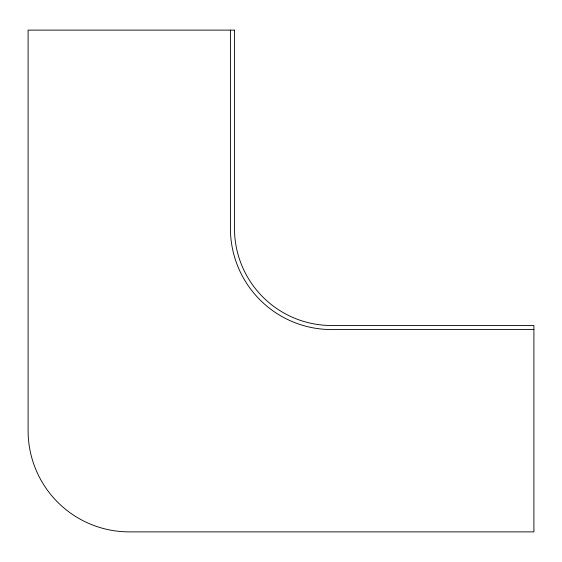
<?xml version="1.0" encoding="UTF-8"?>
<svg xmlns="http://www.w3.org/2000/svg" width="562" height="562" viewBox="0 0 562 562"><rect width="100%" height="100%" fill="white"/><g stroke="black" fill="none" stroke-linecap="round" stroke-linejoin="round"><path stroke-width="0.84" d="M533.9 329.557L331.58 329.557A101.16 101.16 0 0 1 230.42 228.397L230.42 30.123M234.466 30.123L28.1 30.123L28.1 430.717A101.16 101.16 0 0 0 129.26 531.877L533.9 531.877L533.9 325.51L331.58 325.51A97.114 97.114 0 0 1 234.466 228.397L234.466 30.123"/></g></svg>
